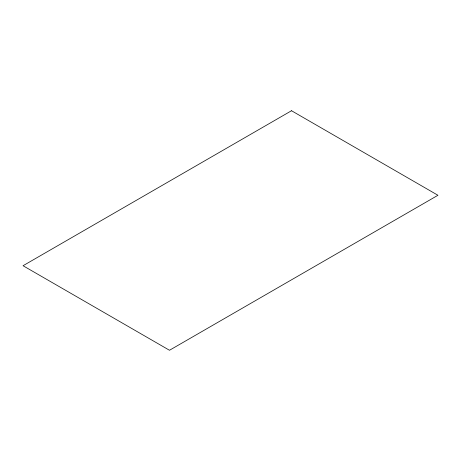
<?xml version="1.0" encoding="UTF-8"?>
<svg xmlns="http://www.w3.org/2000/svg" width="461" height="461" viewBox="0 0 461 461"><rect width="100%" height="100%" fill="white"/><g stroke="black" fill="none" stroke-linecap="round" stroke-linejoin="round"><path stroke-width="0.69" d="M291.513 110.732L23.05 265.726L169.487 350.268L437.95 195.274L291.513 110.732"/></g></svg>
